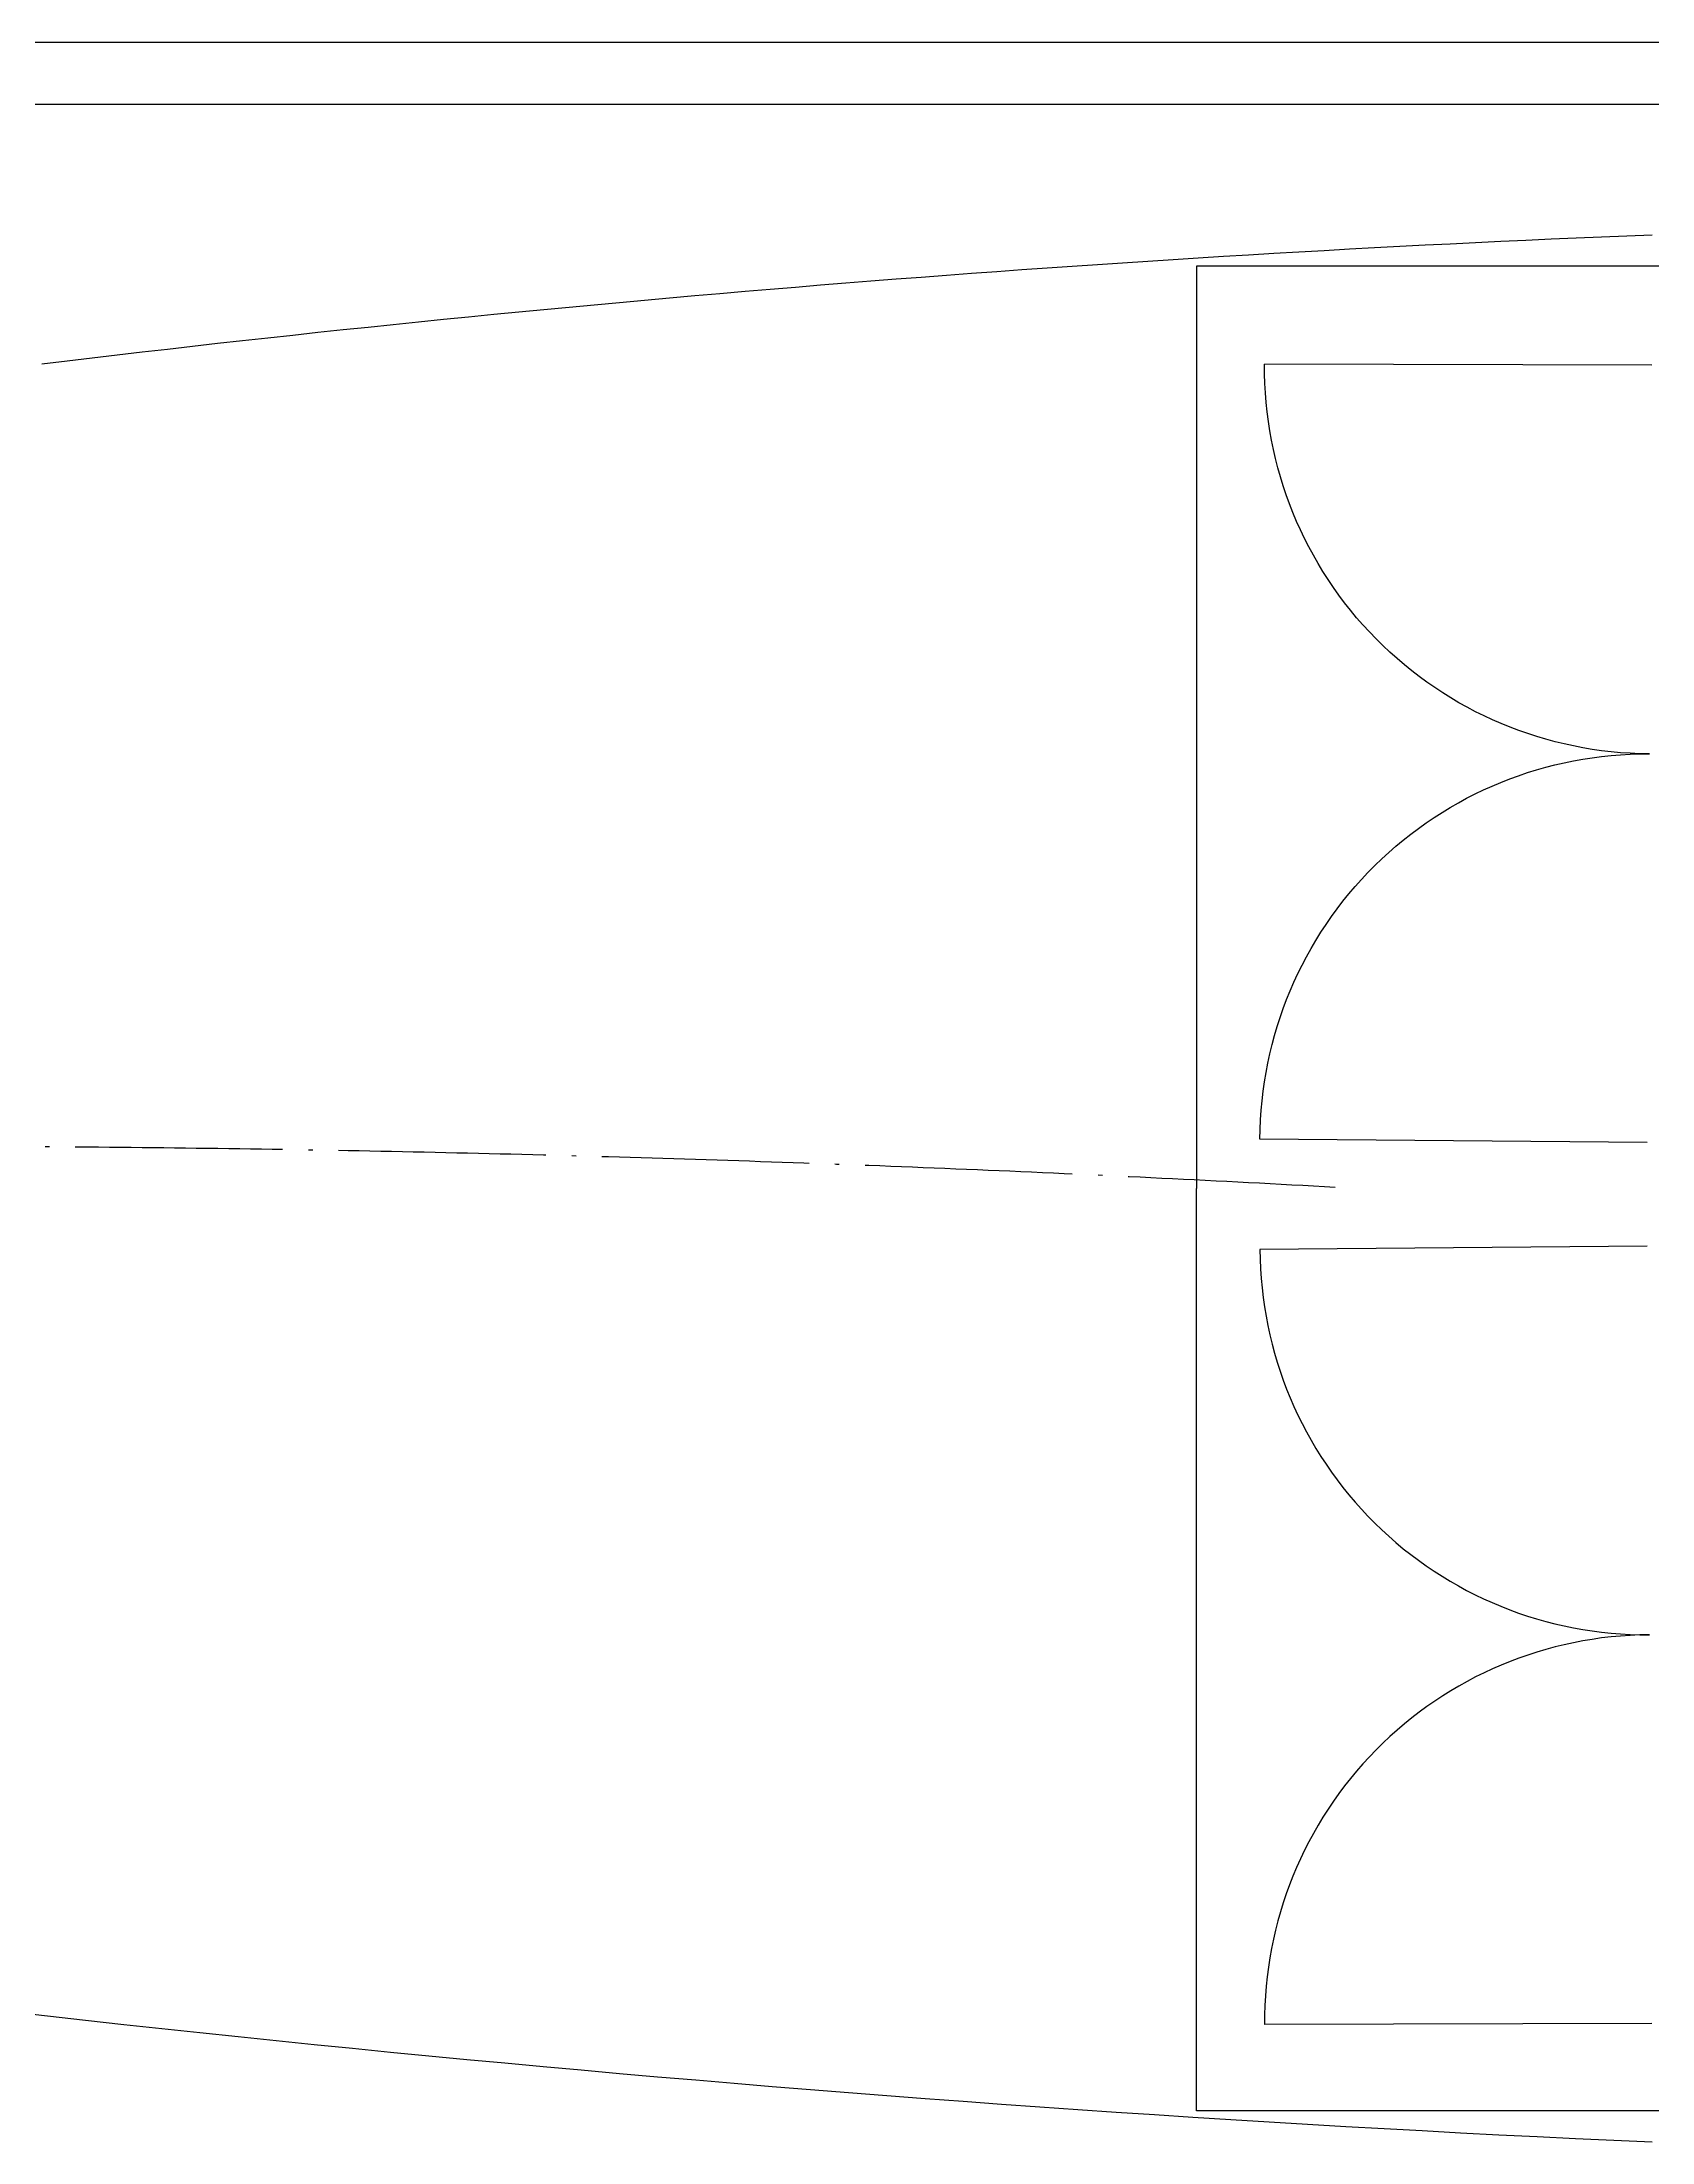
# Model space of a CAD drawing. Extents: x 1035948 to 1665131, y -158296 to 142149.
# Drawn here: x 1512201 to 1519659, y -40084 to -30358 of the extents above; entities that cross this region are included whole.
import ezdxf

# ---------------------------------------------------------------- set-up
doc = ezdxf.new("R2010")
doc.units = 0
doc.header["$LTSCALE"] = 200
doc.header["$MEASUREMENT"] = 0
doc.linetypes.add('ACAD_ISO04W100', pattern=[30.5, 24, -3, 0.5, -3])
doc.layers.get('0').update_dxf_attribs({"linetype": 'CONTINUOUS'})
doc.layers.get('DEFPOINTS').update_dxf_attribs({"linetype": 'CONTINUOUS'})
for name, color, linetype in [('CH1', 7, 'CONTINUOUS'), ('DL', 21, 'CONTINUOUS'), ('WINDOW', 2, 'CONTINUOUS'), ('ZXX', 6, 'ACAD_ISO04W100'), ('院子', 140, 'CONTINUOUS')]:
    doc.layers.add(name, color=color, linetype=linetype)
doc.dimstyles.new('NORMAL', dxfattribs={"dimscale": 3, "dimtxt": 0.18, "dimasz": 0.18, "dimexe": 0.18, "dimexo": 0.0625, "dimgap": 0.09, "dimtad": 0, "dimtih": 1, "dimtoh": 1, "dimdec": 4, "dimzin": 0, "dimdsep": 46, "dimtxsty": 'Standard', "dimblk1": '_DIMX', "dimblk2": '_DIMX', "dimcen": 0.09, "dimadec": 0, "dimazin": 0, "dimtfac": 1, "dimtdec": 4, "dimtofl": 0, "dimtmove": 0, "dimatfit": 3, "dimfxl": 0, "dimtolj": 1, "dimtzin": 0, "dimarcsym": 0})

# ---------------------------------------------------------------- blocks, each defined once
blk = doc.blocks.new('M_A3PTU')
for p, q in [((-0.5, 0), (-0.4985, -0.4982)), ((0.5, 0), (0.4985, -0.4982))]:
    blk.add_line(p, q)
for centre, start, end in [((-0.4975, -0.0007), 269.885, 0.0763), ((0.4975, -0.0007), 179.9237, 270.115)]:
    blk.add_arc(centre, 0.4975, start, end)
blk = doc.blocks.new('*D613')
at = {"layer": 'CH1', "color": 0, "lineweight": -2}
for p, q in [((1520944.3, -31395.9), (1517548.5, -31395.9)), ((1517549, -31396.4), (1517549, -35667.4)), ((1517549, -39939.4), (1517549, -35668.4)), ((1520944.3, -39939.9), (1517548.5, -39939.9))]:
    blk.add_line(p, q, dxfattribs=at)
at = {"layer": 'CH1', "color": 0}
for points in [[(1517548.9, -31396.4), (1517549.1, -31396.4), (1517549, -31395.9)], [(1517548.9, -39939.4), (1517549.1, -39939.4), (1517549, -39939.9)]]:
    blk.add_solid(points, dxfattribs=at)
at = {"layer": 'DEFPOINTS', "color": 0}
for p in [(1520944.5, -31395.9, -27056.1), (1517549, -39939.9), (1520944.5, -39939.9, -27056.1)]:
    blk.add_point(p, dxfattribs=at)
at = {"layer": 'CH1', "color": 0, "insert": (1517549, -35667.9), "char_height": 0.54, "attachment_point": 5}
blk.add_mtext('\\A1;8544.0000', dxfattribs=at)
blk = doc.blocks.new('_DIMX')
blk.add_line((-150, 0), (150, 0))
at = {"const_width": 50}
blk.add_lwpolyline([(-70, -70), (70, 70)], dxfattribs=at)

msp = doc.modelspace()

# ---------------------------------------------------------------- linework, layer by layer
at = {"layer": 'DL'}
for centre, radius, start, end in [((1523311.15104, -123651.78731), 92472.0411, 92.2635220463, 96.900697599), ((1524573.27377, 70018.03976), 110211.55891, 261.5369358564, 267.4443174473)]:
    msp.add_arc(centre, radius, start, end, dxfattribs=at)
at = {"layer": 'ZXX', "ltscale": 0.2}
msp.add_arc((1511277.6297, -160340.07348), 124868.98008, 86.8259271353, 92.7321928401, dxfattribs=at)
at = {"layer": '院子'}
for p, q in [((1503482.90889, -30357.74546, -27056.10778), (1526666.90889, -30357.74546, -27056.10778)), ((1503482.90889, -30645.74546, -27056.10778), (1527242.90889, -30645.74546, -27056.10778))]:
    msp.add_line(p, q, dxfattribs=at)

# ---------------------------------------------------------------- block references
at = {"layer": 'WINDOW', "yscale": 3600, "zscale": 3600}
for p, xscale, rotation in [((1519646.98522, -33654.80542, -27056.16424), -3600.000000000001, 269.6606535297792), ((1519646.98522, -37734.86856, -27056.16424), 3600.000000000001, 270.3393464702208)]:
    msp.add_blockref('M_A3PTU', p, dxfattribs=dict(at, xscale=xscale, rotation=rotation))

# ---------------------------------------------------------------- dimensions: what is measured, and where the dimension line sits
at = {"layer": 'CH1'}
dim = msp.add_linear_dim(base=(1517549.02227, -39939.89817), p1=(1520944.46076, -31395.89817, -27056.10778), p2=(1520944.46076, -39939.89817, -27056.10778), angle=90, dimstyle='NORMAL', override={"dimscale": 3, "dimblk1": '_DIMX', "dimblk2": '_DIMX'}, dxfattribs=at)
dim.commit()
dim.dimension.update_dxf_attribs({"geometry": '*D613', "text_midpoint": (1517549.02227, -35667.89817)})

doc.saveas('drawing.dxf')
